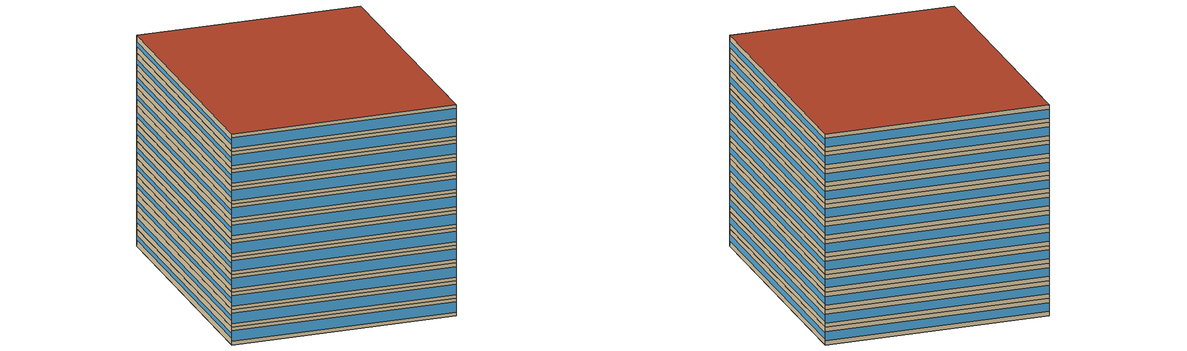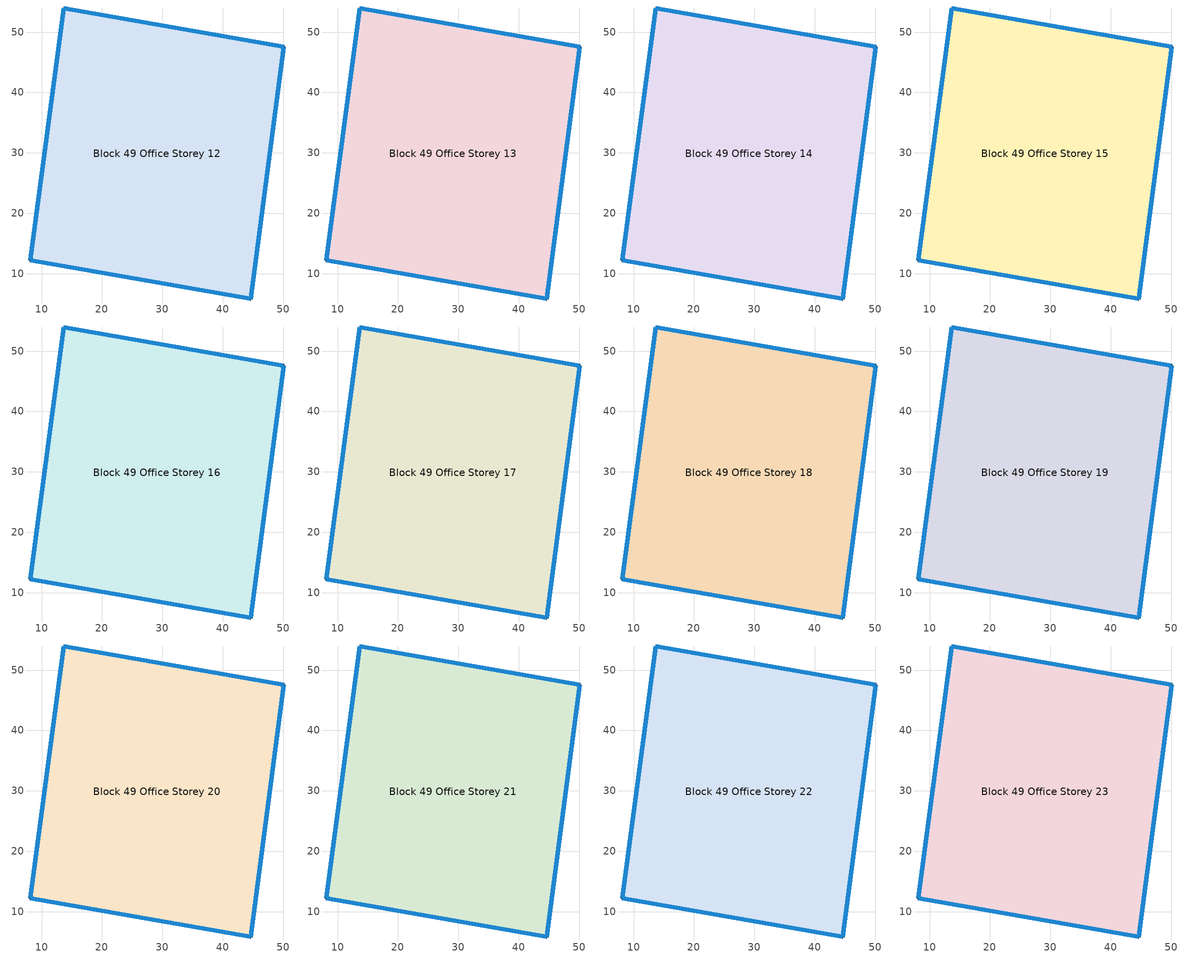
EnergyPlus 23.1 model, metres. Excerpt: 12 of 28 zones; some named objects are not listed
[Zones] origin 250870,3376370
Block 49 Office Storey 12
 floor outside (Project Floor): 50.13,47.61 44.65,5.8 8.1,12.19 13.67,53.99 z36
 wall outside (Project Wall): 13.67,53.99 8.1,12.19 44.65,5.8 50.13,47.61 13.67,53.99 z36:39
 window (Office_west_window_construction): 13.67,53.97 8.1,12.21 z37.12:37.88
 window (Office_south_window_construction): 8.12,12.19 44.63,5.81 z36.6:38.4
 window (Office_east_window_construction): 44.65,5.82 50.12,47.59 z36.98:38.02
 window (Office_north_window_construction): 50.11,47.61 13.69,53.99 z36.75:38.25
 roof outside (Project Ceiling): 44.65,5.8 50.13,47.61 13.67,53.99 8.1,12.19 z39
Block 49 Office Storey 13
 floor outside (Project Floor): 50.13,47.61 44.65,5.8 8.1,12.19 13.67,53.99 z39
 wall outside (Project Wall): 13.67,53.99 8.1,12.19 44.65,5.8 50.13,47.61 13.67,53.99 z39:42
 window (Office_west_window_construction): 13.67,53.97 8.1,12.21 z40.12:40.88
 window (Office_south_window_construction): 8.12,12.19 44.63,5.81 z39.6:41.4
 window (Office_east_window_construction): 44.65,5.82 50.12,47.59 z39.98:41.02
 window (Office_north_window_construction): 50.11,47.61 13.69,53.99 z39.75:41.25
 roof outside (Project Ceiling): 44.65,5.8 50.13,47.61 13.67,53.99 8.1,12.19 z42
Block 49 Office Storey 14
 floor outside (Project Floor): 50.13,47.61 44.65,5.8 8.1,12.19 13.67,53.99 z42
 wall outside (Project Wall): 13.67,53.99 8.1,12.19 44.65,5.8 50.13,47.61 13.67,53.99 z42:45
 window (Office_west_window_construction): 13.67,53.97 8.1,12.21 z43.12:43.88
 window (Office_south_window_construction): 8.12,12.19 44.63,5.81 z42.6:44.4
 window (Office_east_window_construction): 44.65,5.82 50.12,47.59 z42.98:44.02
 window (Office_north_window_construction): 50.11,47.61 13.69,53.99 z42.75:44.25
 roof outside (Project Ceiling): 44.65,5.8 50.13,47.61 13.67,53.99 8.1,12.19 z45
Block 49 Office Storey 15
 floor outside (Project Floor): 50.13,47.61 44.65,5.8 8.1,12.19 13.67,53.99 z45
 wall outside (Project Wall): 13.67,53.99 8.1,12.19 44.65,5.8 50.13,47.61 13.67,53.99 z45:48
 window (Office_west_window_construction): 13.67,53.97 8.1,12.21 z46.12:46.88
 window (Office_south_window_construction): 8.12,12.19 44.63,5.81 z45.6:47.4
 window (Office_east_window_construction): 44.65,5.82 50.12,47.59 z45.98:47.02
 window (Office_north_window_construction): 50.11,47.61 13.69,53.99 z45.75:47.25
 roof outside (Project Ceiling): 44.65,5.8 50.13,47.61 13.67,53.99 8.1,12.19 z48
Block 49 Office Storey 16
 floor outside (Project Floor): 50.13,47.61 44.65,5.8 8.1,12.19 13.67,53.99 z48
 wall outside (Project Wall): 13.67,53.99 8.1,12.19 44.65,5.8 50.13,47.61 13.67,53.99 z48:51
 window (Office_west_window_construction): 13.67,53.97 8.1,12.21 z49.12:49.88
 window (Office_south_window_construction): 8.12,12.19 44.63,5.81 z48.6:50.4
 window (Office_east_window_construction): 44.65,5.82 50.12,47.59 z48.98:50.02
 window (Office_north_window_construction): 50.11,47.61 13.69,53.99 z48.75:50.25
 roof outside (Project Ceiling): 44.65,5.8 50.13,47.61 13.67,53.99 8.1,12.19 z51
Block 49 Office Storey 17
 floor outside (Project Floor): 50.13,47.61 44.65,5.8 8.1,12.19 13.67,53.99 z51
 wall outside (Project Wall): 13.67,53.99 8.1,12.19 44.65,5.8 50.13,47.61 13.67,53.99 z51:54
 window (Office_west_window_construction): 13.67,53.97 8.1,12.21 z52.12:52.88
 window (Office_south_window_construction): 8.12,12.19 44.63,5.81 z51.6:53.4
 window (Office_east_window_construction): 44.65,5.82 50.12,47.59 z51.98:53.02
 window (Office_north_window_construction): 50.11,47.61 13.69,53.99 z51.75:53.25
 roof outside (Project Ceiling): 44.65,5.8 50.13,47.61 13.67,53.99 8.1,12.19 z54
Block 49 Office Storey 18
 floor outside (Project Floor): 50.13,47.61 44.65,5.8 8.1,12.19 13.67,53.99 z54
 wall outside (Project Wall): 13.67,53.99 8.1,12.19 44.65,5.8 50.13,47.61 13.67,53.99 z54:57
 window (Office_west_window_construction): 13.67,53.97 8.1,12.21 z55.12:55.88
 window (Office_south_window_construction): 8.12,12.19 44.63,5.81 z54.6:56.4
 window (Office_east_window_construction): 44.65,5.82 50.12,47.59 z54.98:56.02
 window (Office_north_window_construction): 50.11,47.61 13.69,53.99 z54.75:56.25
 roof outside (Project Ceiling): 44.65,5.8 50.13,47.61 13.67,53.99 8.1,12.19 z57
Block 49 Office Storey 19
 floor outside (Project Floor): 50.13,47.61 44.65,5.8 8.1,12.19 13.67,53.99 z57
 wall outside (Project Wall): 13.67,53.99 8.1,12.19 44.65,5.8 50.13,47.61 13.67,53.99 z57:60
 window (Office_west_window_construction): 13.67,53.97 8.1,12.21 z58.12:58.88
 window (Office_south_window_construction): 8.12,12.19 44.63,5.81 z57.6:59.4
 window (Office_east_window_construction): 44.65,5.82 50.12,47.59 z57.98:59.02
 window (Office_north_window_construction): 50.11,47.61 13.69,53.99 z57.75:59.25
 roof outside (Project Ceiling): 44.65,5.8 50.13,47.61 13.67,53.99 8.1,12.19 z60
Block 49 Office Storey 20
 floor outside (Project Floor): 50.13,47.61 44.65,5.8 8.1,12.19 13.67,53.99 z60
 wall outside (Project Wall): 13.67,53.99 8.1,12.19 44.65,5.8 50.13,47.61 13.67,53.99 z60:63
 window (Office_west_window_construction): 13.67,53.97 8.1,12.21 z61.12:61.88
 window (Office_south_window_construction): 8.12,12.19 44.63,5.81 z60.6:62.4
 window (Office_east_window_construction): 44.65,5.82 50.12,47.59 z60.98:62.02
 window (Office_north_window_construction): 50.11,47.61 13.69,53.99 z60.75:62.25
 roof outside (Project Ceiling): 44.65,5.8 50.13,47.61 13.67,53.99 8.1,12.19 z63
Block 49 Office Storey 21
 floor outside (Project Floor): 50.13,47.61 44.65,5.8 8.1,12.19 13.67,53.99 z63
 wall outside (Project Wall): 13.67,53.99 8.1,12.19 44.65,5.8 50.13,47.61 13.67,53.99 z63:66
 window (Office_west_window_construction): 13.67,53.97 8.1,12.21 z64.12:64.88
 window (Office_south_window_construction): 8.12,12.19 44.63,5.81 z63.6:65.4
 window (Office_east_window_construction): 44.65,5.82 50.12,47.59 z63.98:65.03
 window (Office_north_window_construction): 50.11,47.61 13.69,53.99 z63.75:65.25
 roof outside (Project Ceiling): 44.65,5.8 50.13,47.61 13.67,53.99 8.1,12.19 z66
Block 49 Office Storey 22
 floor outside (Project Floor): 50.13,47.61 44.65,5.8 8.1,12.19 13.67,53.99 z66
 wall outside (Project Wall): 13.67,53.99 8.1,12.19 44.65,5.8 50.13,47.61 13.67,53.99 z66:69
 window (Office_west_window_construction): 13.67,53.97 8.1,12.21 z67.12:67.88
 window (Office_south_window_construction): 8.12,12.19 44.63,5.81 z66.6:68.4
 window (Office_east_window_construction): 44.65,5.82 50.12,47.59 z66.97:68.03
 window (Office_north_window_construction): 50.11,47.61 13.69,53.99 z66.75:68.25
 roof outside (Project Ceiling): 44.65,5.8 50.13,47.61 13.67,53.99 8.1,12.19 z69
Block 49 Office Storey 23
 floor outside (Project Floor): 50.13,47.61 44.65,5.8 8.1,12.19 13.67,53.99 z69
 wall outside (Project Wall): 13.67,53.99 8.1,12.19 44.65,5.8 50.13,47.61 13.67,53.99 z69:72
 window (Office_west_window_construction): 13.67,53.97 8.1,12.21 z70.12:70.88
 window (Office_south_window_construction): 8.12,12.19 44.63,5.81 z69.6:71.4
 window (Office_east_window_construction): 44.65,5.82 50.12,47.59 z69.97:71.03
 window (Office_north_window_construction): 50.11,47.61 13.69,53.99 z69.75:71.25
 roof outside (Project Ceiling): 44.65,5.8 50.13,47.61 13.67,53.99 8.1,12.19 z72
[Building]
Building_1: North Axis=0; Terrain=City; Loads Convergence Tolerance Value=0.04; Temperature Convergence Tolerance Value=0.4; Solar Distribution=FullExterior; Maximum Number of Warmup Days=25; Minimum Number of Warmup Days=6
[Site:Location]
CHN Design_Conditions: Latitude=30; Longitude=114; Time Zone=8; Elevation=12
[SIZINGPERIOD:DESIGNDAY] Day of Month=21; DryBulb Temperature Range Modifier Type=DefaultMultipliers; Humidity Condition Type=Wetbulb; Barometric Pressure=101181; Rain Indicator=No; Snow Indicator=No; Daylight Saving Time Indicator=No; Sky Clearness=0; Begin Environment Reset Mode=FullResetAtBeginEnvironment
Name | Month | Day Type | Maximum DryBulb Temperature | Daily DryBulb Temperature Range | Wetbulb or DewPoint at Maximum DryBulb | Wind Speed | Wind Direction | Solar Model Indicator | ASHRAE Clear Sky Optical Depth for Beam Irradiance taub | ASHRAE Clear Sky Optical Depth for Diffuse Irradiance taud
Ann Htg 99.6% Condns DB | 1 | WinterDesignDay | -10 | 0 | -4.8 | 1 | 340 | ASHRAEClearSky | 0 | 0
Ann Clg .4% Condns DB=>MWB | 7 | SummerDesignDay | 40 | 6.6 | 27.1 | 3.5 | 220 | ASHRAETau | 0.781 | 1.413
[MATERIAL]
DefaultMaterial: Roughness=Rough; Thickness=0.1; Conductivity=0.1; Density=1000; Specific Heat=1000; Thermal Absorptance=0.9; Solar Absorptance=0.7; Visible Absorptance=0.7
[WINDOWMATERIAL:SIMPLEGLAZINGSYSTEM] UFactor=1.6; Visible Transmittance=0.6
Name | Solar Heat Gain Coefficient
Office_east_window; Office_south_window; Office_west_window | 0.3
Office_north_window | 0.35
[CONSTRUCTION]
Project Wall; Project Floor; Project Ceiling: DefaultMaterial
Office_east_window_construction: Office_east_window
Office_south_window_construction: Office_south_window
Office_west_window_construction: Office_west_window
Office_north_window_construction: Office_north_window
[SPACE] Ceiling Height=autocalculate; Volume=autocalculate; Floor Area=autocalculate; Space Type=Office
Name | Zone
Block 49 Office Storey 12_space | Block 49 Office Storey 12
Block 49 Office Storey 13_space | Block 49 Office Storey 13
Block 49 Office Storey 14_space | Block 49 Office Storey 14
Block 49 Office Storey 15_space | Block 49 Office Storey 15
Block 49 Office Storey 16_space | Block 49 Office Storey 16
Block 49 Office Storey 17_space | Block 49 Office Storey 17
Block 49 Office Storey 18_space | Block 49 Office Storey 18
Block 49 Office Storey 19_space | Block 49 Office Storey 19
Block 49 Office Storey 20_space | Block 49 Office Storey 20
Block 49 Office Storey 21_space | Block 49 Office Storey 21
Block 49 Office Storey 22_space | Block 49 Office Storey 22
Block 49 Office Storey 23_space | Block 49 Office Storey 23
[SPACELIST]
Office: Block 49 Office Storey 0_space, Block 49 Office Storey 1_space, Block 49 Office Storey 2_space, Block 49 Office Storey 3_space, Block 49 Office Storey 4_space, Block 49 Office Storey 5_space, Block 49 Office Storey 6_space, Block 49 Office Storey 7_space, Block 49 Office Storey 8_space, Block 49 Office Storey 9_space, Block 49 Office Storey 10_space, Block 49 Office Storey 11_space, Block 49 Office Storey 12_space, Block 49 Office Storey 13_space, Block 49 Office Storey 14_space, Block 49 Office Storey 15_space, Block 49 Office Storey 16_space, Block 49 Office Storey 17_space, Block 49 Office Storey 18_space, Block 49 Office Storey 19_space, Block 49 Office Storey 20_space, Block 49 Office Storey 21_space, Block 49 Office Storey 22_space, Block 49 Office Storey 23_space, Block 49 Office Storey 24_space, Block 49 Office Storey 25_space, Block 49 Office Storey 26_space, Block 49 Office Storey 27_space
[ZONE] Type=1; Multiplier=1; Ceiling Height=autocalculate; Volume=autocalculate; Floor Area=autocalculate; Part of Total Floor Area=Yes
Block 49 Office Storey 12; Block 49 Office Storey 13; Block 49 Office Storey 14; Block 49 Office Storey 15; Block 49 Office Storey 16; Block 49 Office Storey 17; Block 49 Office Storey 18; Block 49 Office Storey 19; Block 49 Office Storey 20; Block 49 Office Storey 21; Block 49 Office Storey 22; Block 49 Office Storey 23
[PEOPLE]
People_for_office: Zone or ZoneList or Space or SpaceList=Office; Number of People Schedule=SeasonalSchedule_Schedule_office_people; Number of People Calculation Method=People/Area; People per Floor Area=0.1; Fraction Radiant=0.3; Sensible Heat Fraction=autocalculate; Activity Level Schedule=SeasonalSchedule_Schedule_office_activity; Carbon Dioxide Generation Rate=3.82e-08; Enable ASHRAE 55 Comfort Warnings=No; Mean Radiant Temperature Calculation Type=ZoneAveraged; Clothing Insulation Calculation Method=ClothingInsulationSchedule; Cold Stress Temperature Threshold=15.56; Heat Stress Temperature Threshold=30
[LIGHTS]
Light_for_office: Zone or ZoneList or Space or SpaceList=Office; Schedule=SeasonalSchedule_office_lighting; Design Level Calculation Method=Watts/Area; Watts per Zone Floor Area=8; Return Air Fraction=0; Fraction Radiant=0.32; Fraction Visible=0.25; Fraction Replaceable=1; EndUse Subcategory=General; Return Air Fraction Calculated from Plenum Temperature=No; Return Air Fraction Function of Plenum Temperature Coefficient 1=0; Return Air Fraction Function of Plenum Temperature Coefficient 2=0
[ELECTRICEQUIPMENT]
Equipment_for_office: Zone or ZoneList or Space or SpaceList=Office; Schedule=SeasonalSchedule_Schedule_office_equipment; Design Level Calculation Method=Watts/Area; Watts per Zone Floor Area=15; Fraction Latent=0; Fraction Radiant=0; Fraction Lost=0; EndUse Subcategory=Electric Equipment
[DAYLIGHTING:CONTROLS] Illuminance Setpoint at Reference Point 1=300
Name | Zone or Space | Glare Calculation Daylighting Reference Point | Daylighting Reference Point 1
Dlight_Block 49 Office Storey 12 | Block 49 Office Storey 12 | Rpoint_Block 49 Office Storey 12 | Rpoint_Block 49 Office Storey 12
Dlight_Block 49 Office Storey 13 | Block 49 Office Storey 13 | Rpoint_Block 49 Office Storey 13 | Rpoint_Block 49 Office Storey 13
Dlight_Block 49 Office Storey 14 | Block 49 Office Storey 14 | Rpoint_Block 49 Office Storey 14 | Rpoint_Block 49 Office Storey 14
Dlight_Block 49 Office Storey 15 | Block 49 Office Storey 15 | Rpoint_Block 49 Office Storey 15 | Rpoint_Block 49 Office Storey 15
Dlight_Block 49 Office Storey 16 | Block 49 Office Storey 16 | Rpoint_Block 49 Office Storey 16 | Rpoint_Block 49 Office Storey 16
Dlight_Block 49 Office Storey 17 | Block 49 Office Storey 17 | Rpoint_Block 49 Office Storey 17 | Rpoint_Block 49 Office Storey 17
Dlight_Block 49 Office Storey 18 | Block 49 Office Storey 18 | Rpoint_Block 49 Office Storey 18 | Rpoint_Block 49 Office Storey 18
Dlight_Block 49 Office Storey 19 | Block 49 Office Storey 19 | Rpoint_Block 49 Office Storey 19 | Rpoint_Block 49 Office Storey 19
Dlight_Block 49 Office Storey 20 | Block 49 Office Storey 20 | Rpoint_Block 49 Office Storey 20 | Rpoint_Block 49 Office Storey 20
Dlight_Block 49 Office Storey 21 | Block 49 Office Storey 21 | Rpoint_Block 49 Office Storey 21 | Rpoint_Block 49 Office Storey 21
Dlight_Block 49 Office Storey 22 | Block 49 Office Storey 22 | Rpoint_Block 49 Office Storey 22 | Rpoint_Block 49 Office Storey 22
Dlight_Block 49 Office Storey 23 | Block 49 Office Storey 23 | Rpoint_Block 49 Office Storey 23 | Rpoint_Block 49 Office Storey 23
[HVACTEMPLATE:ZONE:IDEALLOADSAIRSYSTEM] Template Thermostat=Thermostat_for_office; Maximum Heating Supply Air Temperature=50; Minimum Cooling Supply Air Temperature=13; Maximum Heating Supply Air Humidity Ratio=0.0156; Minimum Cooling Supply Air Humidity Ratio=0.0077; Heating Limit=NoLimit; Cooling Limit=NoLimit; Dehumidification Control Type=ConstantSensibleHeatRatio; Cooling Sensible Heat Ratio=0.7; Dehumidification Setpoint=60; Humidification Control Type=None; Humidification Setpoint=30; Outdoor Air Method=DetailedSpecification; Outdoor Air Flow Rate per Person=0.00944; Outdoor Air Flow Rate per Zone Floor Area=0; Outdoor Air Flow Rate per Zone=0; Design Specification Outdoor Air Object=Ventilation_for_office; Demand Controlled Ventilation Type=None; Outdoor Air Economizer Type=NoEconomizer; Heat Recovery Type=None; Sensible Heat Recovery Effectiveness=0.7; Latent Heat Recovery Effectiveness=0.65
Block 49 Office Storey 12; Block 49 Office Storey 13; Block 49 Office Storey 14; Block 49 Office Storey 15; Block 49 Office Storey 16; Block 49 Office Storey 17; Block 49 Office Storey 18; Block 49 Office Storey 19; Block 49 Office Storey 20; Block 49 Office Storey 21; Block 49 Office Storey 22; Block 49 Office Storey 23
[DESIGNSPECIFICATION:OUTDOORAIR]
Ventilation_for_office: Outdoor Air Method=Flow/Person; Outdoor Air Flow per Person=0.00833333; Outdoor Air Flow per Zone Floor Area=0; Outdoor Air Flow per Zone=0; Outdoor Air Flow Air Changes per Hour=0
[SCHEDULE:DAY:HOURLY]
Schedule_office_lighting_weekday_hourly: 0.1, 0.1, 0.1, 0.1, 0.1, 0.1, 0.1, 0.2, 0.5, 0.95, 0.95, 0.95, 0.8, 0.8, 0.95, 0.95, 0.95, 0.95, 0.95, 0.95, 0.95, 0.8, 0.5, 0.1
Schedule_office_lighting_holiday_hourly; Schedule_office_equipment_holiday_hourly: 0.1, 0.1, 0.1, 0.1, 0.1, 0.1, 0.1, 0.1, 0.1, 0.1, 0.1, 0.1, 0.1, 0.3, 0.3, 0.3, 0.3, 0.3, 0.3, 0.3, 0.3, 0.3, 0.1, 0.1
Schedule_office_equipment_weekday_hourly: 0.1, 0.1, 0.1, 0.1, 0.1, 0.1, 0.1, 0.2, 0.5, 0.95, 0.95, 0.95, 0.5, 0.5, 0.95, 0.95, 0.95, 0.95, 0.95, 0.95, 0.4, 0.4, 0.3, 0.1
Schedule_office_people_weekday_hourly: 0.1, 0.1, 0.1, 0.1, 0.1, 0.1, 0.1, 0.5, 0.95, 0.95, 0.95, 0.8, 0.8, 0.95, 0.95, 0.95, 0.95, 0.95, 0.8, 0.5, 0.5, 0.3, 0.1, 0.1
Schedule_office_people_holiday_hourly: 0.1, 0.1, 0.1, 0.1, 0.1, 0.1, 0.1, 0.1, 0.1, 0.1, 0.1, 0.1, 0.1, 0.3, 0.3, 0.3, 0.3, 0.3, 0.3, 0.1, 0.1, 0.1, 0.1, 0.1
Schedule_office_activity_weekday_hourly; Schedule_office_activity_holiday_hourly: 144, 144, 144, 144, 144, 144, 144, 144, 144, 144, 144, 144, 144, 144, 144, 144, 144, 144, 144, 144, 144, 144, 144, 144
[SCHEDULE:WEEK:DAILY]
Schedule_office_lighting_weekly: Schedule_office_lighting_holiday_hourly, Schedule_office_lighting_weekday_hourly, Schedule_office_lighting_weekday_hourly, Schedule_office_lighting_weekday_hourly, Schedule_office_lighting_weekday_hourly, Schedule_office_lighting_weekday_hourly, Schedule_office_lighting_holiday_hourly, Schedule_office_lighting_holiday_hourly, Schedule_office_lighting_weekday_hourly, Schedule_office_lighting_weekday_hourly, Schedule_office_lighting_holiday_hourly, Schedule_office_lighting_holiday_hourly
Schedule_office_equipment_weekly: Schedule_office_equipment_holiday_hourly, Schedule_office_equipment_weekday_hourly, Schedule_office_equipment_weekday_hourly, Schedule_office_equipment_weekday_hourly, Schedule_office_equipment_weekday_hourly, Schedule_office_equipment_weekday_hourly, Schedule_office_equipment_holiday_hourly, Schedule_office_equipment_holiday_hourly, Schedule_office_equipment_weekday_hourly, Schedule_office_equipment_weekday_hourly, Schedule_office_equipment_holiday_hourly, Schedule_office_equipment_holiday_hourly
Schedule_office_people_weekly: Schedule_office_people_holiday_hourly, Schedule_office_people_weekday_hourly, Schedule_office_people_weekday_hourly, Schedule_office_people_weekday_hourly, Schedule_office_people_weekday_hourly, Schedule_office_people_weekday_hourly, Schedule_office_people_holiday_hourly, Schedule_office_people_holiday_hourly, Schedule_office_people_weekday_hourly, Schedule_office_people_weekday_hourly, Schedule_office_people_holiday_hourly, Schedule_office_people_holiday_hourly
Schedule_office_activity_weekly: Schedule_office_activity_holiday_hourly, Schedule_office_activity_weekday_hourly, Schedule_office_activity_weekday_hourly, Schedule_office_activity_weekday_hourly, Schedule_office_activity_weekday_hourly, Schedule_office_activity_weekday_hourly, Schedule_office_activity_holiday_hourly, Schedule_office_activity_holiday_hourly, Schedule_office_activity_weekday_hourly, Schedule_office_activity_weekday_hourly, Schedule_office_activity_holiday_hourly, Schedule_office_activity_holiday_hourly
[SCHEDULE:YEAR]
SeasonalSchedule_office_lighting: Schedule_office_lighting_weekly, 1, 1, 12, 31
SeasonalSchedule_Schedule_office_equipment: Schedule_office_equipment_weekly, 1, 1, 12, 31
SeasonalSchedule_Schedule_office_people: Schedule_office_people_weekly, 1, 1, 12, 31
SeasonalSchedule_Schedule_office_activity: Schedule_office_activity_weekly, 1, 1, 12, 31
